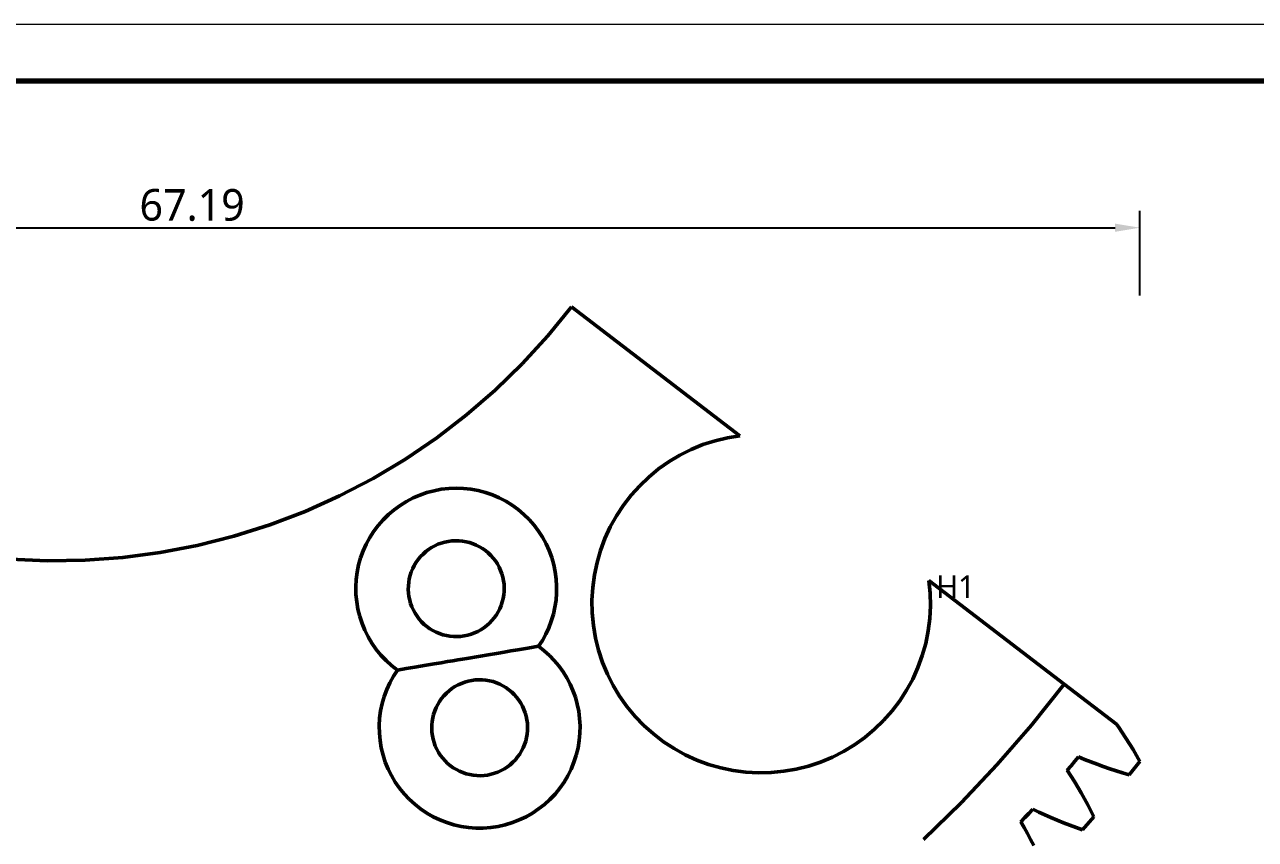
# Model space of a CAD drawing. Header units: millimetres. Extents: x 0 to 420, y 0 to 297.
# Drawn here: x 111.1 to 220.2, y 224.8 to 297 of the extents above; entities that cross this region are included whole.
import ezdxf

# ---------------------------------------------------------------- set-up
doc = ezdxf.new("R2010")
doc.units = ezdxf.units.MM
doc.linetypes.add('DASHED', pattern=[1.524, 1.27, -0.254])
for name, color, linetype, lineweight in [('DIM', 3, 'CONTINUOUS', 18), ('FRAME', 7, 'CONTINUOUS', 70), ('HIDDEN', 8, 'DASHED', 25), ('VISIBLE', 7, 'CONTINUOUS', 50)]:
    doc.layers.add(name, color=color, linetype=linetype, lineweight=lineweight)
doc.styles.add('CJK', font='NotoSansCJK-Regular.ttc')
doc.dimstyles.new('GB', dxfattribs={"dimtxt": 2.8, "dimasz": 2.2, "dimexe": 1.5, "dimexo": 1, "dimgap": 0.6, "dimtad": 1, "dimlfac": 100, "dimzin": 12, "dimdsep": 46, "dimtxsty": 'CJK', "dimcen": 2.5, "dimazin": 3, "dimtfac": 0.5, "dimtmove": 2, "dimatfit": 3})

msp = doc.modelspace()

# ---------------------------------------------------------------- linework, layer by layer
at = {"layer": 'FRAME', "lineweight": 18}
msp.add_lwpolyline([(0, 0), (420, 0), (420, 297), (0, 297)], close=True, dxfattribs=at)
at = {"layer": 'FRAME'}
msp.add_lwpolyline([(25, 5), (415, 5), (415, 292), (25, 292)], close=True, dxfattribs=at)
at = {"layer": 'HIDDEN'}
for points in [[(157.49032, 269.40496), (159.60056, 272)], [(159.60056, 272), (174.52422, 260.56906)], [(155.23277, 266.93702), (157.49032, 269.40496)], [(152.83554, 264.60451), (155.23277, 266.93702)], [(150.30674, 262.41534), (152.83554, 264.60451)], [(147.65493, 260.37691), (150.30674, 262.41534)], [(144.88908, 258.49611), (147.65493, 260.37691)], [(170.2128, 259.34647), (171.2532, 259.77264)], [(171.2532, 259.77264), (172.32259, 260.11968)], [(172.32259, 260.11968), (173.41498, 260.38565)], [(173.41498, 260.38565), (174.52422, 260.56906)], [(142.01855, 256.77932), (144.88908, 258.49611)], [(168.24218, 258.26677), (169.20725, 258.84357)], [(169.20725, 258.84357), (170.2128, 259.34647)], [(166.45496, 256.90481), (167.32303, 257.6193)], [(167.32303, 257.6193), (168.24218, 258.26677)], [(139.05306, 255.23234), (142.01855, 256.77932)], [(165.64284, 256.12731), (166.45496, 256.90481)], [(136.00263, 253.8604), (139.05306, 255.23234)], [(164.20438, 254.40107), (164.89124, 255.29116)], [(164.89124, 255.29116), (165.64284, 256.12731)], [(163.58612, 253.46203), (164.20438, 254.40107)], [(132.8776, 252.66815), (136.00263, 253.8604)], [(163.03992, 252.47932), (163.58612, 253.46203)], [(129.68853, 251.65962), (132.8776, 252.66815)], [(162.56887, 251.45846), (163.03992, 252.47932)], [(123.16162, 250.20675), (126.44621, 250.83823)], [(126.44621, 250.83823), (129.68853, 251.65962)], [(147.76948, 250.94175), (147.48038, 250.8097)], [(148.06763, 251.05183), (147.76948, 250.94175)], [(148.37318, 251.13931), (148.06763, 251.05183)], [(148.68441, 251.20372), (148.37318, 251.13931)], [(148.99958, 251.24469), (148.68441, 251.20372)], [(149.31694, 251.26199), (148.99958, 251.24469)], [(149.6347, 251.25553), (149.31694, 251.26199)], [(149.95108, 251.22534), (149.6347, 251.25553)], [(150.26433, 251.17159), (149.95108, 251.22534)], [(150.57269, 251.09459), (150.26433, 251.17159)], [(150.87442, 250.99475), (150.57269, 251.09459)], [(151.16786, 250.87264), (150.87442, 250.99475)], [(151.45134, 250.72895), (151.16786, 250.87264)], [(162.1756, 250.40518), (162.56887, 251.45846)], [(116.51018, 249.52143), (119.84587, 249.76732)], [(119.84587, 249.76732), (123.16162, 250.20675)], [(146.22512, 249.84976), (146.02195, 249.60535)], [(146.44599, 250.0783), (146.22512, 249.84976)], [(146.68332, 250.28969), (146.44599, 250.0783)], [(146.93578, 250.48276), (146.68332, 250.28969)], [(147.20196, 250.65642), (146.93578, 250.48276)], [(147.48038, 250.8097), (147.20196, 250.65642)], [(151.7233, 250.56448), (151.45134, 250.72895)], [(151.98221, 250.38014), (151.7233, 250.56448)], [(152.22661, 250.17696), (151.98221, 250.38014)], [(152.45515, 249.9561), (152.22661, 250.17696)], [(152.66655, 249.71877), (152.45515, 249.9561)], [(161.86233, 249.32541), (162.1756, 250.40518)], [(109.82415, 249.61292), (113.16583, 249.4699)], [(113.16583, 249.4699), (116.51018, 249.52143)], [(145.52944, 248.791), (145.40733, 248.49757)], [(145.67313, 249.07449), (145.52944, 248.791)], [(145.83761, 249.34645), (145.67313, 249.07449)], [(146.02195, 249.60535), (145.83761, 249.34645)], [(152.85961, 249.4663), (152.66655, 249.71877)], [(153.03327, 249.20012), (152.85961, 249.4663)], [(153.18656, 248.9217), (153.03327, 249.20012)], [(153.31861, 248.6326), (153.18656, 248.9217)], [(161.63082, 248.2252), (161.86233, 249.32541)], [(145.17674, 247.57423), (145.14655, 247.25784)], [(145.23049, 247.88748), (145.17674, 247.57423)], [(145.3075, 248.19583), (145.23049, 247.88748)], [(145.40733, 248.49757), (145.3075, 248.19583)], [(153.42868, 248.33445), (153.31861, 248.6326)], [(153.51617, 248.0289), (153.42868, 248.33445)], [(153.58058, 247.71767), (153.51617, 248.0289)], [(153.62155, 247.4025), (153.58058, 247.71767)], [(161.48236, 247.11075), (161.63082, 248.2252)], [(191.27395, 247.73942), (191.38581, 246.6207)], [(191.27395, 247.73942), (203.26378, 238.55568)], [(145.14655, 247.25784), (145.14009, 246.94008)], [(145.14009, 246.94008), (145.15739, 246.62273)], [(145.15739, 246.62273), (145.19836, 246.30755)], [(153.6022, 246.451), (153.63239, 246.76739)], [(153.63885, 247.08514), (153.62155, 247.4025)], [(153.63239, 246.76739), (153.63885, 247.08514)], [(161.41779, 245.98831), (161.48236, 247.11075)], [(191.38581, 246.6207), (191.41357, 245.49674)], [(145.19836, 246.30755), (145.26277, 245.99632)], [(145.26277, 245.99632), (145.35025, 245.69078)], [(145.35025, 245.69078), (145.46033, 245.39262)], [(145.46033, 245.39262), (145.59238, 245.10353)], [(153.2495, 245.23422), (153.3716, 245.52766)], [(153.3716, 245.52766), (153.47144, 245.8294)], [(153.47144, 245.8294), (153.54845, 246.13775)], [(153.54845, 246.13775), (153.6022, 246.451)], [(161.43747, 244.86418), (161.41779, 245.98831)], [(191.41357, 245.49674), (191.35706, 244.37386)], [(145.59238, 245.10353), (145.74566, 244.82511)], [(145.74566, 244.82511), (145.91932, 244.55892)], [(145.91932, 244.55892), (146.11239, 244.30646)], [(146.11239, 244.30646), (146.32379, 244.06913)], [(152.55382, 244.17547), (152.75699, 244.41987)], [(152.75699, 244.41987), (152.94133, 244.67878)], [(152.94133, 244.67878), (153.10581, 244.95074)], [(153.10581, 244.95074), (153.2495, 245.23422)], [(161.5413, 243.74469), (161.43747, 244.86418)], [(191.35706, 244.37386), (191.21661, 243.25837)], [(146.32379, 244.06913), (146.55232, 243.84826)], [(146.55232, 243.84826), (146.79673, 243.64509)], [(146.79673, 243.64509), (147.05563, 243.46075)], [(147.05563, 243.46075), (147.32759, 243.29628)], [(147.32759, 243.29628), (147.61108, 243.15258)], [(151.00946, 243.08347), (151.29855, 243.21552)], [(151.29855, 243.21552), (151.57697, 243.36881)], [(151.57697, 243.36881), (151.84316, 243.54247)], [(151.84316, 243.54247), (152.09562, 243.73554)], [(152.09562, 243.73554), (152.33295, 243.94693)], [(152.33295, 243.94693), (152.55382, 244.17547)], [(161.72869, 242.63611), (161.5413, 243.74469)], [(191.21661, 243.25837), (190.993, 242.15654)], [(147.61108, 243.15258), (147.90451, 243.03048)], [(147.90451, 243.03048), (148.20625, 242.93064)], [(148.20625, 242.93064), (148.5146, 242.85363)], [(148.5146, 242.85363), (148.82785, 242.79988)], [(148.82785, 242.79988), (149.14424, 242.76969)], [(149.14424, 242.76969), (149.462, 242.76323)], [(149.462, 242.76323), (149.77935, 242.78053)], [(149.77935, 242.78053), (150.09453, 242.8215)], [(150.09453, 242.8215), (150.40576, 242.88591)], [(150.40576, 242.88591), (150.7113, 242.9734)], [(150.7113, 242.9734), (151.00946, 243.08347)], [(161.99858, 241.54469), (161.72869, 242.63611)], [(190.993, 242.15654), (190.68749, 241.07454)], [(162.34946, 240.47655), (161.99858, 241.54469)], [(190.68749, 241.07454), (190.3018, 240.01847)], [(162.77936, 239.43769), (162.34946, 240.47655)], [(190.3018, 240.01847), (189.83809, 238.99425)], [(150.75811, 238.87693), (150.44688, 238.81252)], [(151.07328, 238.9179), (150.75811, 238.87693)], [(151.39064, 238.9352), (151.07328, 238.9179)], [(151.7084, 238.92874), (151.39064, 238.9352)], [(152.02479, 238.89855), (151.7084, 238.92874)], [(152.33803, 238.8448), (152.02479, 238.89855)], [(152.64639, 238.7678), (152.33803, 238.8448)], [(163.28587, 238.43394), (162.77936, 239.43769)], [(189.83809, 238.99425), (189.29896, 238.00765)], [(148.51969, 237.75151), (148.29882, 237.52297)], [(148.75702, 237.9629), (148.51969, 237.75151)], [(149.00948, 238.15597), (148.75702, 237.9629)], [(149.27567, 238.32963), (149.00948, 238.15597)], [(149.55408, 238.48291), (149.27567, 238.32963)], [(149.84318, 238.61496), (149.55408, 238.48291)], [(150.14133, 238.72504), (149.84318, 238.61496)], [(150.44688, 238.81252), (150.14133, 238.72504)], [(152.94813, 238.66796), (152.64639, 238.7678)], [(153.24156, 238.54585), (152.94813, 238.66796)], [(153.52505, 238.40216), (153.24156, 238.54585)], [(153.797, 238.23768), (153.52505, 238.40216)], [(154.05591, 238.05335), (153.797, 238.23768)], [(154.30031, 237.85017), (154.05591, 238.05335)], [(154.52885, 237.62931), (154.30031, 237.85017)], [(163.86613, 237.47096), (163.28587, 238.43394)], [(189.29896, 238.00765), (188.68746, 237.06419)], [(203.26378, 238.55568), (200.36049, 234.92333)], [(203.26378, 238.55568), (200.36049, 234.92333)], [(203.26378, 238.55568), (200.36049, 234.92333)], [(203.26378, 238.55568), (207.89038, 235.01188)], [(147.74683, 236.7477), (147.60314, 236.46421)], [(147.91131, 237.01966), (147.74683, 236.7477)], [(148.09565, 237.27856), (147.91131, 237.01966)], [(148.29882, 237.52297), (148.09565, 237.27856)], [(154.74025, 237.39198), (154.52885, 237.62931)], [(154.93332, 237.13951), (154.74025, 237.39198)], [(155.10698, 236.87333), (154.93332, 237.13951)], [(155.26026, 236.59491), (155.10698, 236.87333)], [(164.51689, 236.55414), (163.86613, 237.47096)], [(188.68746, 237.06419), (188.007, 236.16919)], [(147.3812, 235.86904), (147.30419, 235.56069)], [(147.48103, 236.17078), (147.3812, 235.86904)], [(147.60314, 236.46421), (147.48103, 236.17078)], [(155.39231, 236.30581), (155.26026, 236.59491)], [(155.50238, 236.00766), (155.39231, 236.30581)], [(155.58987, 235.70211), (155.50238, 236.00766)], [(155.65428, 235.39088), (155.58987, 235.70211)], [(165.23449, 235.68864), (164.51689, 236.55414)], [(166.01491, 234.87932), (165.23449, 235.68864)], [(188.007, 236.16919), (187.26143, 235.32766)], [(147.22025, 234.93105), (147.21379, 234.61329)], [(147.21379, 234.61329), (147.23109, 234.29594)], [(147.25044, 235.24744), (147.22025, 234.93105)], [(147.30419, 235.56069), (147.25044, 235.24744)], [(155.69525, 235.07571), (155.65428, 235.39088)], [(155.71255, 234.75835), (155.69525, 235.07571)], [(155.70609, 234.44059), (155.71255, 234.75835)], [(166.85375, 234.13072), (166.01491, 234.87932)], [(186.45491, 234.54435), (185.59199, 233.82364)], [(187.26143, 235.32766), (186.45491, 234.54435)], [(200.36049, 234.92333), (197.30958, 231.41407)], [(200.36049, 234.92333), (197.30958, 231.41407)], [(200.36049, 234.92333), (197.30958, 231.41407)], [(208.06871, 234.7561), (207.89038, 235.01188)], [(208.40006, 234.26415), (208.06871, 234.7561)], [(147.23109, 234.29594), (147.27206, 233.98076)], [(147.27206, 233.98076), (147.33647, 233.66953)], [(147.33647, 233.66953), (147.42396, 233.36399)], [(155.44531, 233.20087), (155.54514, 233.5026)], [(155.54514, 233.5026), (155.62215, 233.81096)], [(155.62215, 233.81096), (155.6759, 234.12421)], [(155.6759, 234.12421), (155.70609, 234.44059)], [(167.7463, 233.44706), (166.85375, 234.13072)], [(168.68756, 232.83217), (167.7463, 233.44706)], [(185.59199, 233.82364), (184.67752, 233.16959)], [(208.72533, 233.7648), (208.40006, 234.26415)], [(209.04465, 233.2583), (208.72533, 233.7648)], [(147.42396, 233.36399), (147.53403, 233.06583)], [(147.53403, 233.06583), (147.66608, 232.77674)], [(147.66608, 232.77674), (147.81936, 232.49832)], [(147.81936, 232.49832), (147.99302, 232.23213)], [(154.83069, 232.09308), (155.01503, 232.35199)], [(155.01503, 232.35199), (155.17951, 232.62395)], [(155.17951, 232.62395), (155.3232, 232.90743)], [(155.3232, 232.90743), (155.44531, 233.20087)], [(169.67222, 232.28951), (168.68756, 232.83217)], [(183.71662, 232.58588), (182.7147, 232.07577)], [(184.67752, 233.16959), (183.71662, 232.58588)], [(209.35816, 232.7449), (209.04465, 233.2583)], [(209.66595, 232.22478), (209.35816, 232.7449)], [(147.99302, 232.23213), (148.18609, 231.97967)], [(148.18609, 231.97967), (148.39749, 231.74234)], [(148.39749, 231.74234), (148.62603, 231.52147)], [(148.62603, 231.52147), (148.87043, 231.3183)], [(148.87043, 231.3183), (149.12934, 231.13396)], [(153.65067, 231.04202), (153.91686, 231.21568)], [(153.91686, 231.21568), (154.16932, 231.40875)], [(154.16932, 231.40875), (154.40665, 231.62014)], [(154.40665, 231.62014), (154.62752, 231.84868)], [(154.62752, 231.84868), (154.83069, 232.09308)], [(170.69477, 231.82213), (169.67222, 232.28951)], [(171.74945, 231.43264), (170.69477, 231.82213)], [(172.83034, 231.12325), (171.74945, 231.43264)], [(180.61052, 231.28743), (179.52007, 231.01362)], [(181.67739, 231.64215), (180.61052, 231.28743)], [(182.7147, 232.07577), (181.67739, 231.64215)], [(197.30958, 231.41407), (194.11625, 228.03389)], [(197.30958, 231.41407), (194.11625, 228.03389)], [(197.30958, 231.41407), (194.11625, 228.03389)], [(203.53013, 230.92425), (203.86235, 231.31735)], [(203.86235, 231.31735), (204.19284, 231.71191)], [(204.19284, 231.71191), (204.5216, 232.1079)], [(204.5216, 232.1079), (205.06342, 231.8807)], [(205.06342, 231.8807), (205.61159, 231.66161)], [(205.61159, 231.66161), (206.16583, 231.45037)], [(206.16583, 231.45037), (206.72591, 231.24673)], [(206.72591, 231.24673), (207.29159, 231.0505)], [(209.02044, 230.50464), (209.96812, 231.69815)], [(209.96812, 231.69815), (209.66595, 232.22478)], [(149.12934, 231.13396), (149.40129, 230.96949)], [(149.40129, 230.96949), (149.68478, 230.82579)], [(149.68478, 230.82579), (149.97821, 230.70369)], [(149.97821, 230.70369), (150.27995, 230.60385)], [(150.27995, 230.60385), (150.58831, 230.52684)], [(150.58831, 230.52684), (150.90155, 230.47309)], [(150.90155, 230.47309), (151.21794, 230.4429)], [(151.21794, 230.4429), (151.5357, 230.43644)], [(151.5357, 230.43644), (151.85306, 230.45374)], [(151.85306, 230.45374), (152.16823, 230.49471)], [(152.16823, 230.49471), (152.47946, 230.55912)], [(152.47946, 230.55912), (152.78501, 230.64661)], [(152.78501, 230.64661), (153.08316, 230.75668)], [(153.08316, 230.75668), (153.37226, 230.88873)], [(153.37226, 230.88873), (153.65067, 231.04202)], [(173.93137, 230.89569), (172.83034, 231.12325)], [(175.04635, 230.75123), (173.93137, 230.89569)], [(176.16901, 230.69069), (175.04635, 230.75123)], [(177.29306, 230.71441), (176.16901, 230.69069)], [(178.41217, 230.82226), (177.29306, 230.71441)], [(179.52007, 231.01362), (178.41217, 230.82226)], [(203.84882, 230.43067), (203.53013, 230.92425)], [(204.16063, 229.9294), (203.84882, 230.43067)], [(207.29159, 231.0505), (207.86268, 230.8615)], [(207.86268, 230.8615), (208.43902, 230.67959)], [(208.43902, 230.67959), (209.02044, 230.50464)], [(204.46578, 229.42078), (204.16063, 229.9294)], [(204.76447, 228.90509), (204.46578, 229.42078)], [(194.11625, 228.03389), (190.78597, 224.78855)], [(194.11625, 228.03389), (190.78597, 224.78855)], [(194.11625, 228.03389), (190.78597, 224.78855)], [(205.05685, 228.38258), (204.76447, 228.90509)], [(205.34305, 227.85347), (205.05685, 228.38258)], [(199.78006, 226.71551), (200.13075, 227.09223)], [(200.13075, 227.09223), (200.47979, 227.47048)], [(200.47979, 227.47048), (201.00897, 227.21523)], [(201.00897, 227.21523), (201.54492, 226.96776)], [(201.54492, 226.96776), (202.08735, 226.72779)], [(205.6232, 227.31796), (205.34305, 227.85347)], [(205.8974, 226.77623), (205.6232, 227.31796)], [(199.42773, 226.34034), (199.78006, 226.71551)], [(199.72015, 225.83075), (199.42773, 226.34034)], [(200.00529, 225.31386), (199.72015, 225.83075)], [(202.08735, 226.72779), (202.636, 226.49512)], [(202.636, 226.49512), (203.19064, 226.26956)], [(203.19064, 226.26956), (203.75106, 226.05093)], [(203.75106, 226.05093), (204.31708, 225.8391)], [(204.31708, 225.8391), (204.88855, 225.63396)], [(204.88855, 225.63396), (205.8974, 226.77623)], [(200.28341, 224.78996), (200.00529, 225.31386)], [(200.5547, 224.25935), (200.28341, 224.78996)]]:
    msp.add_lwpolyline(points, dxfattribs=at)
at = {"layer": 'VISIBLE'}
for points in [[(157.49032, 269.40496), (159.60056, 272)], [(159.60056, 272), (174.52422, 260.56906)], [(155.23277, 266.93702), (157.49032, 269.40496)], [(152.83554, 264.60451), (155.23277, 266.93702)], [(150.30674, 262.41534), (152.83554, 264.60451)], [(147.65493, 260.37691), (150.30674, 262.41534)], [(144.88908, 258.49611), (147.65493, 260.37691)], [(170.2128, 259.34647), (171.2532, 259.77264)], [(171.2532, 259.77264), (172.32259, 260.11968)], [(172.32259, 260.11968), (173.41498, 260.38565)], [(173.41498, 260.38565), (174.52422, 260.56906)], [(142.01855, 256.77932), (144.88908, 258.49611)], [(168.24218, 258.26677), (169.20725, 258.84357)], [(169.20725, 258.84357), (170.2128, 259.34647)], [(166.45496, 256.90481), (167.32303, 257.6193)], [(167.32303, 257.6193), (168.24218, 258.26677)], [(139.05306, 255.23234), (142.01855, 256.77932)], [(165.64284, 256.12731), (166.45496, 256.90481)], [(136.00263, 253.8604), (139.05306, 255.23234)], [(145.55844, 255.04587), (146.16256, 255.30701)], [(146.16256, 255.30701), (146.78431, 255.52279)], [(146.78431, 255.52279), (147.42032, 255.69204)], [(147.42032, 255.69204), (148.06709, 255.81382)], [(148.06709, 255.81382), (148.72109, 255.88748)], [(148.72109, 255.88748), (149.37875, 255.91261)], [(149.37875, 255.91261), (150.03647, 255.88906)], [(150.03647, 255.88906), (150.69065, 255.81698)], [(150.69065, 255.81698), (151.33771, 255.69676)], [(151.33771, 255.69676), (151.97412, 255.52904)], [(151.97412, 255.52904), (152.5964, 255.31476)], [(152.5964, 255.31476), (153.20114, 255.05508)], [(164.20438, 254.40107), (164.89124, 255.29116)], [(164.89124, 255.29116), (165.64284, 256.12731)], [(143.88442, 254.00579), (144.41625, 254.39348)], [(144.41625, 254.39348), (144.97528, 254.7408)], [(144.97528, 254.7408), (145.55844, 255.04587)], [(153.20114, 255.05508), (153.78503, 254.75141)], [(153.78503, 254.75141), (154.34489, 254.40543)], [(154.34489, 254.40543), (154.87765, 254.01903)], [(163.58612, 253.46203), (164.20438, 254.40107)], [(132.8776, 252.66815), (136.00263, 253.8604)], [(142.48035, 252.62279), (142.91382, 253.11802)], [(142.91382, 253.11802), (143.3827, 253.57986)], [(143.3827, 253.57986), (143.88442, 254.00579)], [(154.87765, 254.01903), (155.3804, 253.59431)], [(155.3804, 253.59431), (155.8504, 253.1336)], [(155.8504, 253.1336), (156.28506, 252.63941)], [(163.03992, 252.47932), (163.58612, 253.46203)], [(129.68853, 251.65962), (132.8776, 252.66815)], [(141.72892, 251.54318), (142.08466, 252.09688)], [(142.08466, 252.09688), (142.48035, 252.62279)], [(156.28506, 252.63941), (156.68201, 252.11446)], [(156.68201, 252.11446), (157.03908, 251.56161)], [(162.56887, 251.45846), (163.03992, 252.47932)], [(123.16162, 250.20675), (126.44621, 250.83823)], [(126.44621, 250.83823), (129.68853, 251.65962)], [(141.14482, 250.3646), (141.41507, 250.96469)], [(141.41507, 250.96469), (141.72892, 251.54318)], [(147.48038, 250.8097), (147.76948, 250.94175)], [(147.76948, 250.94175), (148.06763, 251.05183)], [(148.06763, 251.05183), (148.37318, 251.13931)], [(148.37318, 251.13931), (148.68441, 251.20372)], [(148.68441, 251.20372), (148.99958, 251.24469)], [(148.99958, 251.24469), (149.31694, 251.26199)], [(149.31694, 251.26199), (149.6347, 251.25553)], [(149.6347, 251.25553), (149.95108, 251.22534)], [(149.95108, 251.22534), (150.26433, 251.17159)], [(150.26433, 251.17159), (150.57269, 251.09459)], [(150.57269, 251.09459), (150.87442, 250.99475)], [(150.87442, 250.99475), (151.16786, 250.87264)], [(151.16786, 250.87264), (151.45134, 250.72895)], [(157.03908, 251.56161), (157.35433, 250.98389)], [(157.35433, 250.98389), (157.62602, 250.38445)], [(162.1756, 250.40518), (162.56887, 251.45846)], [(116.51018, 249.52143), (119.84587, 249.76732)], [(119.84587, 249.76732), (123.16162, 250.20675)], [(140.74082, 249.1128), (140.91966, 249.74618)], [(140.91966, 249.74618), (141.14482, 250.3646)], [(146.02195, 249.60535), (146.22512, 249.84976)], [(146.22512, 249.84976), (146.44599, 250.0783)], [(146.44599, 250.0783), (146.68332, 250.28969)], [(146.68332, 250.28969), (146.93578, 250.48276)], [(146.93578, 250.48276), (147.20196, 250.65642)], [(147.20196, 250.65642), (147.48038, 250.8097)], [(151.45134, 250.72895), (151.7233, 250.56448)], [(151.7233, 250.56448), (151.98221, 250.38014)], [(151.98221, 250.38014), (152.22661, 250.17696)], [(152.22661, 250.17696), (152.45515, 249.9561)], [(152.45515, 249.9561), (152.66655, 249.71877)], [(157.62602, 250.38445), (157.85267, 249.76657)], [(157.85267, 249.76657), (158.03304, 249.13363)], [(161.86233, 249.32541), (162.1756, 250.40518)], [(109.82415, 249.61292), (113.16583, 249.4699)], [(113.16583, 249.4699), (116.51018, 249.52143)], [(140.60926, 248.46795), (140.74082, 249.1128)], [(145.40733, 248.49757), (145.52944, 248.791)], [(145.52944, 248.791), (145.67313, 249.07449)], [(145.67313, 249.07449), (145.83761, 249.34645)], [(145.83761, 249.34645), (146.02195, 249.60535)], [(152.66655, 249.71877), (152.85961, 249.4663)], [(152.85961, 249.4663), (153.03327, 249.20012)], [(153.03327, 249.20012), (153.18656, 248.9217)], [(153.18656, 248.9217), (153.31861, 248.6326)], [(158.03304, 249.13363), (158.16614, 248.48909)], [(161.63082, 248.2252), (161.86233, 249.32541)], [(140.49065, 247.15793), (140.52572, 247.81513)], [(140.52572, 247.81513), (140.60926, 248.46795)], [(145.14655, 247.25784), (145.17674, 247.57423)], [(145.17674, 247.57423), (145.23049, 247.88748)], [(145.23049, 247.88748), (145.3075, 248.19583)], [(145.3075, 248.19583), (145.40733, 248.49757)], [(153.31861, 248.6326), (153.42868, 248.33445)], [(153.42868, 248.33445), (153.51617, 248.0289)], [(153.51617, 248.0289), (153.58058, 247.71767)], [(153.58058, 247.71767), (153.62155, 247.4025)], [(158.16614, 248.48909), (158.24858, 247.86472)], [(158.24858, 247.86472), (158.28666, 247.23609)], [(161.48236, 247.11075), (161.63082, 248.2252)], [(191.27395, 247.73942), (191.38581, 246.6207)], [(191.27395, 247.73942), (203.26378, 238.55568)], [(140.50425, 246.49993), (140.49065, 247.15793)], [(140.56643, 245.84474), (140.50425, 246.49993)], [(145.14009, 246.94008), (145.14655, 247.25784)], [(145.15739, 246.62273), (145.14009, 246.94008)], [(145.19836, 246.30755), (145.15739, 246.62273)], [(153.63239, 246.76739), (153.6022, 246.451)], [(153.62155, 247.4025), (153.63885, 247.08514)], [(153.63885, 247.08514), (153.63239, 246.76739)], [(158.28019, 246.60634), (158.2292, 245.97862)], [(158.28666, 247.23609), (158.28019, 246.60634)], [(161.41779, 245.98831), (161.48236, 247.11075)], [(191.38581, 246.6207), (191.41357, 245.49674)], [(140.67685, 245.19593), (140.56643, 245.84474)], [(145.26277, 245.99632), (145.19836, 246.30755)], [(145.35025, 245.69078), (145.26277, 245.99632)], [(145.46033, 245.39262), (145.35025, 245.69078)], [(145.59238, 245.10353), (145.46033, 245.39262)], [(153.3716, 245.52766), (153.2495, 245.23422)], [(153.47144, 245.8294), (153.3716, 245.52766)], [(153.54845, 246.13775), (153.47144, 245.8294)], [(153.6022, 246.451), (153.54845, 246.13775)], [(158.2292, 245.97862), (158.13395, 245.35608)], [(161.43747, 244.86418), (161.41779, 245.98831)], [(191.41357, 245.49674), (191.35706, 244.37386)], [(140.83492, 244.55706), (140.67685, 245.19593)], [(141.03977, 243.93161), (140.83492, 244.55706)], [(145.74566, 244.82511), (145.59238, 245.10353)], [(145.91932, 244.55892), (145.74566, 244.82511)], [(146.11239, 244.30646), (145.91932, 244.55892)], [(146.32379, 244.06913), (146.11239, 244.30646)], [(152.75699, 244.41987), (152.55382, 244.17547)], [(152.94133, 244.67878), (152.75699, 244.41987)], [(153.10581, 244.95074), (152.94133, 244.67878)], [(153.2495, 245.23422), (153.10581, 244.95074)], [(157.99491, 244.74183), (157.81278, 244.13896)], [(158.13395, 245.35608), (157.99491, 244.74183)], [(161.5413, 243.74469), (161.43747, 244.86418)], [(191.35706, 244.37386), (191.21661, 243.25837)], [(141.29028, 243.32301), (141.03977, 243.93161)], [(141.58508, 242.73459), (141.29028, 243.32301)], [(146.55232, 243.84826), (146.32379, 244.06913)], [(146.79673, 243.64509), (146.55232, 243.84826)], [(147.05563, 243.46075), (146.79673, 243.64509)], [(147.32759, 243.29628), (147.05563, 243.46075)], [(147.61108, 243.15258), (147.32759, 243.29628)], [(151.29855, 243.21552), (151.00946, 243.08347)], [(151.57697, 243.36881), (151.29855, 243.21552)], [(151.84316, 243.54247), (151.57697, 243.36881)], [(152.09562, 243.73554), (151.84316, 243.54247)], [(152.33295, 243.94693), (152.09562, 243.73554)], [(152.55382, 244.17547), (152.33295, 243.94693)], [(157.58847, 243.55047), (157.3231, 242.97932)], [(157.81278, 244.13896), (157.58847, 243.55047)], [(161.72869, 242.63611), (161.5413, 243.74469)], [(191.21661, 243.25837), (190.993, 242.15654)], [(141.92255, 242.16956), (141.58508, 242.73459)], [(142.30086, 241.63102), (141.92255, 242.16956)], [(147.90451, 243.03048), (147.61108, 243.15258)], [(148.20625, 242.93064), (147.90451, 243.03048)], [(148.5146, 242.85363), (148.20625, 242.93064)], [(148.82785, 242.79988), (148.5146, 242.85363)], [(149.14424, 242.76969), (148.82785, 242.79988)], [(149.462, 242.76323), (149.14424, 242.76969)], [(149.77935, 242.78053), (149.462, 242.76323)], [(150.09453, 242.8215), (149.77935, 242.78053)], [(150.40576, 242.88591), (150.09453, 242.8215)], [(150.7113, 242.9734), (150.40576, 242.88591)], [(151.00946, 243.08347), (150.7113, 242.9734)], [(157.01801, 242.42837), (156.67473, 241.90037)], [(157.3231, 242.97932), (157.01801, 242.42837)], [(161.99858, 241.54469), (161.72869, 242.63611)], [(190.993, 242.15654), (190.68749, 241.07454)], [(142.71792, 241.1219), (142.30086, 241.63102)], [(143.17147, 240.645), (142.71792, 241.1219)], [(151.35389, 241.00526), (151.70095, 241.06365)], [(151.70095, 241.06365), (152.05192, 241.12269)], [(152.05192, 241.12269), (152.40789, 241.18257)], [(152.40789, 241.18257), (152.76995, 241.24348)], [(152.76995, 241.24348), (153.13921, 241.3056)], [(153.13921, 241.3056), (153.64472, 241.39064)], [(153.64472, 241.39064), (154.23458, 241.48987)], [(154.23458, 241.48987), (154.85078, 241.59353)], [(154.85078, 241.59353), (155.7295, 241.74136)], [(155.7295, 241.74136), (156.67473, 241.90037)], [(156.67473, 241.90037), (157.17188, 241.51376)], [(157.17188, 241.51376), (157.64044, 241.09295)], [(157.64044, 241.09295), (158.07808, 240.64007)], [(162.34946, 240.47655), (161.99858, 241.54469)], [(190.68749, 241.07454), (190.3018, 240.01847)], [(143.65903, 240.20291), (143.17147, 240.645)], [(144.17791, 239.79807), (143.65903, 240.20291)], [(144.17791, 239.79807), (144.96585, 239.93062)], [(144.96585, 239.93062), (145.70682, 240.05527)], [(145.70682, 240.05527), (146.71609, 240.22506)], [(146.71609, 240.22506), (147.42753, 240.34474)], [(147.42753, 240.34474), (148.05861, 240.45091)], [(148.05861, 240.45091), (148.60859, 240.54343)], [(148.60859, 240.54343), (149.09235, 240.62481)], [(149.09235, 240.62481), (149.52107, 240.69693)], [(149.52107, 240.69693), (149.94555, 240.76834)], [(149.94555, 240.76834), (150.32559, 240.83227)], [(150.32559, 240.83227), (150.66727, 240.88975)], [(150.66727, 240.88975), (151.00968, 240.94736)], [(151.00968, 240.94736), (151.35389, 241.00526)], [(158.07808, 240.64007), (158.48259, 240.15736)], [(158.48259, 240.15736), (158.85195, 239.64727)], [(162.77936, 239.43769), (162.34946, 240.47655)], [(190.3018, 240.01847), (189.83809, 238.99425)], [(143.50398, 238.66845), (143.82005, 239.24573)], [(143.82005, 239.24573), (144.17791, 239.79807)], [(150.44688, 238.81252), (150.75811, 238.87693)], [(150.75811, 238.87693), (151.07328, 238.9179)], [(151.07328, 238.9179), (151.39064, 238.9352)], [(151.39064, 238.9352), (151.7084, 238.92874)], [(151.7084, 238.92874), (152.02479, 238.89855)], [(152.02479, 238.89855), (152.33803, 238.8448)], [(152.33803, 238.8448), (152.64639, 238.7678)], [(158.85195, 239.64727), (159.18432, 239.11232)], [(159.18432, 239.11232), (159.47802, 238.55522)], [(163.28587, 238.43394), (162.77936, 239.43769)], [(189.83809, 238.99425), (189.29896, 238.00765)], [(143.00391, 237.45184), (143.23144, 238.0694)], [(143.23144, 238.0694), (143.50398, 238.66845)], [(148.29882, 237.52297), (148.51969, 237.75151)], [(148.51969, 237.75151), (148.75702, 237.9629)], [(148.75702, 237.9629), (149.00948, 238.15597)], [(149.00948, 238.15597), (149.27567, 238.32963)], [(149.27567, 238.32963), (149.55408, 238.48291)], [(149.55408, 238.48291), (149.84318, 238.61496)], [(149.84318, 238.61496), (150.14133, 238.72504)], [(150.14133, 238.72504), (150.44688, 238.81252)], [(152.64639, 238.7678), (152.94813, 238.66796)], [(152.94813, 238.66796), (153.24156, 238.54585)], [(153.24156, 238.54585), (153.52505, 238.40216)], [(153.52505, 238.40216), (153.797, 238.23768)], [(153.797, 238.23768), (154.05591, 238.05335)], [(154.05591, 238.05335), (154.30031, 237.85017)], [(154.30031, 237.85017), (154.52885, 237.62931)], [(159.47802, 238.55522), (159.73159, 237.97873)], [(159.73159, 237.97873), (159.94376, 237.38576)], [(163.86613, 237.47096), (163.28587, 238.43394)], [(189.29896, 238.00765), (188.68746, 237.06419)], [(203.26378, 238.55568), (200.36049, 234.92333)], [(203.26378, 238.55568), (207.89038, 235.01188)], [(142.68861, 236.17481), (142.82263, 236.81916)], [(142.82263, 236.81916), (143.00391, 237.45184)], [(147.60314, 236.46421), (147.74683, 236.7477)], [(147.74683, 236.7477), (147.91131, 237.01966)], [(147.91131, 237.01966), (148.09565, 237.27856)], [(148.09565, 237.27856), (148.29882, 237.52297)], [(154.52885, 237.62931), (154.74025, 237.39198)], [(154.74025, 237.39198), (154.93332, 237.13951)], [(154.93332, 237.13951), (155.10698, 236.87333)], [(155.10698, 236.87333), (155.26026, 236.59491)], [(159.94376, 237.38576), (160.11346, 236.77927)], [(160.11346, 236.77927), (160.23984, 236.1623)], [(164.51689, 236.55414), (163.86613, 237.47096)], [(188.68746, 237.06419), (188.007, 236.16919)], [(142.60257, 235.52232), (142.68861, 236.17481)], [(147.30419, 235.56069), (147.3812, 235.86904)], [(147.3812, 235.86904), (147.48103, 236.17078)], [(147.48103, 236.17078), (147.60314, 236.46421)], [(155.26026, 236.59491), (155.39231, 236.30581)], [(155.39231, 236.30581), (155.50238, 236.00766)], [(155.50238, 236.00766), (155.58987, 235.70211)], [(155.58987, 235.70211), (155.65428, 235.39088)], [(160.23984, 236.1623), (160.32496, 235.50969)], [(165.23449, 235.68864), (164.51689, 236.55414)], [(166.01491, 234.87932), (165.23449, 235.68864)], [(188.007, 236.16919), (187.26143, 235.32766)], [(142.56498, 234.86526), (142.60257, 235.52232)], [(142.57605, 234.20722), (142.56498, 234.86526)], [(147.21379, 234.61329), (147.22025, 234.93105)], [(147.23109, 234.29594), (147.21379, 234.61329)], [(147.22025, 234.93105), (147.25044, 235.24744)], [(147.25044, 235.24744), (147.30419, 235.56069)], [(155.65428, 235.39088), (155.69525, 235.07571)], [(155.69525, 235.07571), (155.71255, 234.75835)], [(155.71255, 234.75835), (155.70609, 234.44059)], [(160.32496, 235.50969), (160.36161, 234.85257)], [(160.36161, 234.85257), (160.3496, 234.19454)], [(166.85375, 234.13072), (166.01491, 234.87932)], [(186.45491, 234.54435), (185.59199, 233.82364)], [(187.26143, 235.32766), (186.45491, 234.54435)], [(200.36049, 234.92333), (197.30958, 231.41407)], [(208.06871, 234.7561), (207.89038, 235.01188)], [(208.40006, 234.26415), (208.06871, 234.7561)], [(142.63571, 233.55179), (142.57605, 234.20722)], [(142.74365, 232.90256), (142.63571, 233.55179)], [(147.27206, 233.98076), (147.23109, 234.29594)], [(147.33647, 233.66953), (147.27206, 233.98076)], [(147.42396, 233.36399), (147.33647, 233.66953)], [(155.54514, 233.5026), (155.44531, 233.20087)], [(155.62215, 233.81096), (155.54514, 233.5026)], [(155.6759, 234.12421), (155.62215, 233.81096)], [(155.70609, 234.44059), (155.6759, 234.12421)], [(160.289, 233.5392), (160.18014, 232.89013)], [(160.3496, 234.19454), (160.289, 233.5392)], [(167.7463, 233.44706), (166.85375, 234.13072)], [(168.68756, 232.83217), (167.7463, 233.44706)], [(185.59199, 233.82364), (184.67752, 233.16959)], [(208.72533, 233.7648), (208.40006, 234.26415)], [(209.04465, 233.2583), (208.72533, 233.7648)], [(142.89927, 232.26309), (142.74365, 232.90256)], [(147.53403, 233.06583), (147.42396, 233.36399)], [(147.66608, 232.77674), (147.53403, 233.06583)], [(147.81936, 232.49832), (147.66608, 232.77674)], [(147.99302, 232.23213), (147.81936, 232.49832)], [(155.01503, 232.35199), (154.83069, 232.09308)], [(155.17951, 232.62395), (155.01503, 232.35199)], [(155.3232, 232.90743), (155.17951, 232.62395)], [(155.44531, 233.20087), (155.3232, 232.90743)], [(160.18014, 232.89013), (160.0236, 232.25088)], [(169.67222, 232.28951), (168.68756, 232.83217)], [(183.71662, 232.58588), (182.7147, 232.07577)], [(184.67752, 233.16959), (183.71662, 232.58588)], [(209.35816, 232.7449), (209.04465, 233.2583)], [(209.66595, 232.22478), (209.35816, 232.7449)], [(143.10172, 231.63686), (142.89927, 232.26309)], [(143.34989, 231.02731), (143.10172, 231.63686)], [(148.18609, 231.97967), (147.99302, 232.23213)], [(148.39749, 231.74234), (148.18609, 231.97967)], [(148.62603, 231.52147), (148.39749, 231.74234)], [(148.87043, 231.3183), (148.62603, 231.52147)], [(149.12934, 231.13396), (148.87043, 231.3183)], [(153.91686, 231.21568), (153.65067, 231.04202)], [(154.16932, 231.40875), (153.91686, 231.21568)], [(154.40665, 231.62014), (154.16932, 231.40875)], [(154.62752, 231.84868), (154.40665, 231.62014)], [(154.83069, 232.09308), (154.62752, 231.84868)], [(159.82026, 231.62494), (159.57122, 231.01574)], [(160.0236, 232.25088), (159.82026, 231.62494)], [(170.69477, 231.82213), (169.67222, 232.28951)], [(171.74945, 231.43264), (170.69477, 231.82213)], [(172.83034, 231.12325), (171.74945, 231.43264)], [(180.61052, 231.28743), (179.52007, 231.01362)], [(181.67739, 231.64215), (180.61052, 231.28743)], [(182.7147, 232.07577), (181.67739, 231.64215)], [(197.30958, 231.41407), (194.11625, 228.03389)], [(203.53013, 230.92425), (203.86235, 231.31735)], [(203.86235, 231.31735), (204.19284, 231.71191)], [(204.19284, 231.71191), (204.5216, 232.1079)], [(204.5216, 232.1079), (205.06342, 231.8807)], [(205.06342, 231.8807), (205.61159, 231.66161)], [(205.61159, 231.66161), (206.16583, 231.45037)], [(206.16583, 231.45037), (206.72591, 231.24673)], [(206.72591, 231.24673), (207.29159, 231.0505)], [(209.02044, 230.50464), (209.96812, 231.69815)], [(209.96812, 231.69815), (209.66595, 232.22478)], [(143.64243, 230.43776), (143.34989, 231.02731)], [(143.97774, 229.87144), (143.64243, 230.43776)], [(149.40129, 230.96949), (149.12934, 231.13396)], [(149.68478, 230.82579), (149.40129, 230.96949)], [(149.97821, 230.70369), (149.68478, 230.82579)], [(150.27995, 230.60385), (149.97821, 230.70369)], [(150.58831, 230.52684), (150.27995, 230.60385)], [(150.90155, 230.47309), (150.58831, 230.52684)], [(151.21794, 230.4429), (150.90155, 230.47309)], [(151.5357, 230.43644), (151.21794, 230.4429)], [(151.85306, 230.45374), (151.5357, 230.43644)], [(152.16823, 230.49471), (151.85306, 230.45374)], [(152.47946, 230.55912), (152.16823, 230.49471)], [(152.78501, 230.64661), (152.47946, 230.55912)], [(153.08316, 230.75668), (152.78501, 230.64661)], [(153.37226, 230.88873), (153.08316, 230.75668)], [(153.65067, 231.04202), (153.37226, 230.88873)], [(159.27784, 230.42661), (158.94173, 229.86077)], [(159.57122, 231.01574), (159.27784, 230.42661)], [(173.93137, 230.89569), (172.83034, 231.12325)], [(175.04635, 230.75123), (173.93137, 230.89569)], [(176.16901, 230.69069), (175.04635, 230.75123)], [(177.29306, 230.71441), (176.16901, 230.69069)], [(178.41217, 230.82226), (177.29306, 230.71441)], [(179.52007, 231.01362), (178.41217, 230.82226)], [(203.84882, 230.43067), (203.53013, 230.92425)], [(204.16063, 229.9294), (203.84882, 230.43067)], [(207.29159, 231.0505), (207.86268, 230.8615)], [(207.86268, 230.8615), (208.43902, 230.67959)], [(208.43902, 230.67959), (209.02044, 230.50464)], [(144.35397, 229.33145), (143.97774, 229.87144)], [(144.76909, 228.82074), (144.35397, 229.33145)], [(158.56472, 229.32132), (158.14888, 228.8112)], [(158.94173, 229.86077), (158.56472, 229.32132)], [(204.46578, 229.42078), (204.16063, 229.9294)], [(204.76447, 228.90509), (204.46578, 229.42078)], [(145.2208, 228.3421), (144.76909, 228.82074)], [(145.70666, 227.89815), (145.2208, 228.3421)], [(157.69648, 228.3332), (157.21, 227.88994)], [(158.14888, 228.8112), (157.69648, 228.3332)], [(194.11625, 228.03389), (190.78597, 224.78855)], [(205.05685, 228.38258), (204.76447, 228.90509)], [(205.34305, 227.85347), (205.05685, 228.38258)], [(146.22399, 227.49131), (145.70666, 227.89815)], [(146.76997, 227.12382), (146.22399, 227.49131)], [(147.34162, 226.79768), (146.76997, 227.12382)], [(156.14558, 227.11714), (155.57347, 226.79181)], [(156.69209, 227.48385), (156.14558, 227.11714)], [(157.21, 227.88994), (156.69209, 227.48385)], [(199.78006, 226.71551), (200.13075, 227.09223)], [(200.13075, 227.09223), (200.47979, 227.47048)], [(200.47979, 227.47048), (201.00897, 227.21523)], [(201.00897, 227.21523), (201.54492, 226.96776)], [(201.54492, 226.96776), (202.08735, 226.72779)], [(205.6232, 227.31796), (205.34305, 227.85347)], [(205.8974, 226.77623), (205.6232, 227.31796)], [(147.9358, 226.51468), (147.34162, 226.79768)], [(148.54927, 226.27635), (147.9358, 226.51468)], [(149.17868, 226.08402), (148.54927, 226.27635)], [(149.82058, 225.93872), (149.17868, 226.08402)], [(150.47146, 225.84125), (149.82058, 225.93872)], [(151.12776, 225.79215), (150.47146, 225.84125)], [(151.7859, 225.79168), (151.12776, 225.79215)], [(152.44227, 225.83984), (151.7859, 225.79168)], [(153.09329, 225.93638), (152.44227, 225.83984)], [(153.73539, 226.08077), (153.09329, 225.93638)], [(154.36507, 226.27221), (153.73539, 226.08077)], [(154.97888, 226.50965), (154.36507, 226.27221)], [(155.57347, 226.79181), (154.97888, 226.50965)], [(199.42773, 226.34034), (199.78006, 226.71551)], [(199.72015, 225.83075), (199.42773, 226.34034)], [(200.00529, 225.31386), (199.72015, 225.83075)], [(202.08735, 226.72779), (202.636, 226.49512)], [(202.636, 226.49512), (203.19064, 226.26956)], [(203.19064, 226.26956), (203.75106, 226.05093)], [(203.75106, 226.05093), (204.31708, 225.8391)], [(204.31708, 225.8391), (204.88855, 225.63396)], [(204.88855, 225.63396), (205.8974, 226.77623)], [(200.28341, 224.78996), (200.00529, 225.31386)], [(200.5547, 224.25935), (200.28341, 224.78996)]]:
    msp.add_lwpolyline(points, dxfattribs=at)

# ---------------------------------------------------------------- texts
at = {"layer": 'DIM', "style": 'CJK'}
msp.add_text('H1', height=2, dxfattribs=at).set_placement((191.925, 246.1826))

# ---------------------------------------------------------------- dimensions: what is measured, and where the dimension line sits
at = {"layer": 'DIM'}
msp.add_linear_dim(base=(42, 279), p1=(42, 272), p2=(209.96812, 272), text='67.19', dimstyle='GB', dxfattribs=at).render()

doc.saveas('drawing.dxf')
